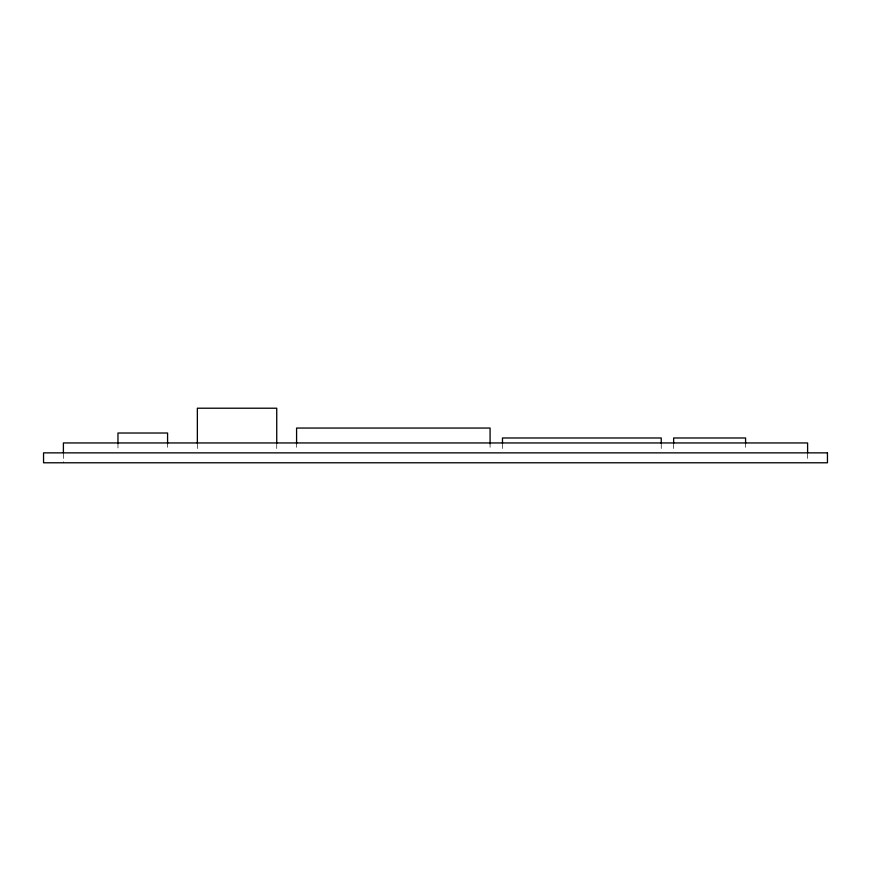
<?xml version="1.0" encoding="UTF-8"?>
<svg xmlns="http://www.w3.org/2000/svg" width="871" height="871" viewBox="0 0 871 871"><rect width="100%" height="100%" fill="white"/><g stroke="black" fill="none" stroke-linecap="round" stroke-linejoin="round"><path stroke-width="0.65" stroke-dasharray="4.36 3.27" d="M807.602 454.107L807.602 461.543M745.587 442.947L745.587 450.383M673.642 444.177L673.642 450.383M661.241 444.177L661.241 450.383M502.48 444.177L502.48 450.383M490.079 442.947L490.079 450.383M296.586 442.947L296.586 450.383M276.738 444.177L276.738 450.383M197.358 444.177L197.358 450.383M167.58 442.947L167.58 450.383M117.966 443.6L117.966 450.383M63.398 454.107L63.398 462.784"/><path stroke-width="1.31" d="M807.602 452.866L807.602 442.947L63.398 442.947L63.398 452.866M745.587 443.393L745.587 437.982L673.642 437.982L673.642 443.393M661.241 443.393L661.241 437.982L502.48 437.982L502.48 443.393M490.079 443.72L490.079 428.053L296.586 428.053L296.586 443.72M276.738 443.393L276.738 408.216L197.358 408.216L197.358 443.393M167.58 443.6L167.58 433.018L117.966 433.018L117.966 443.6M827.45 452.866L43.55 452.866L43.55 462.784L827.45 462.784L827.45 452.866"/></g></svg>
